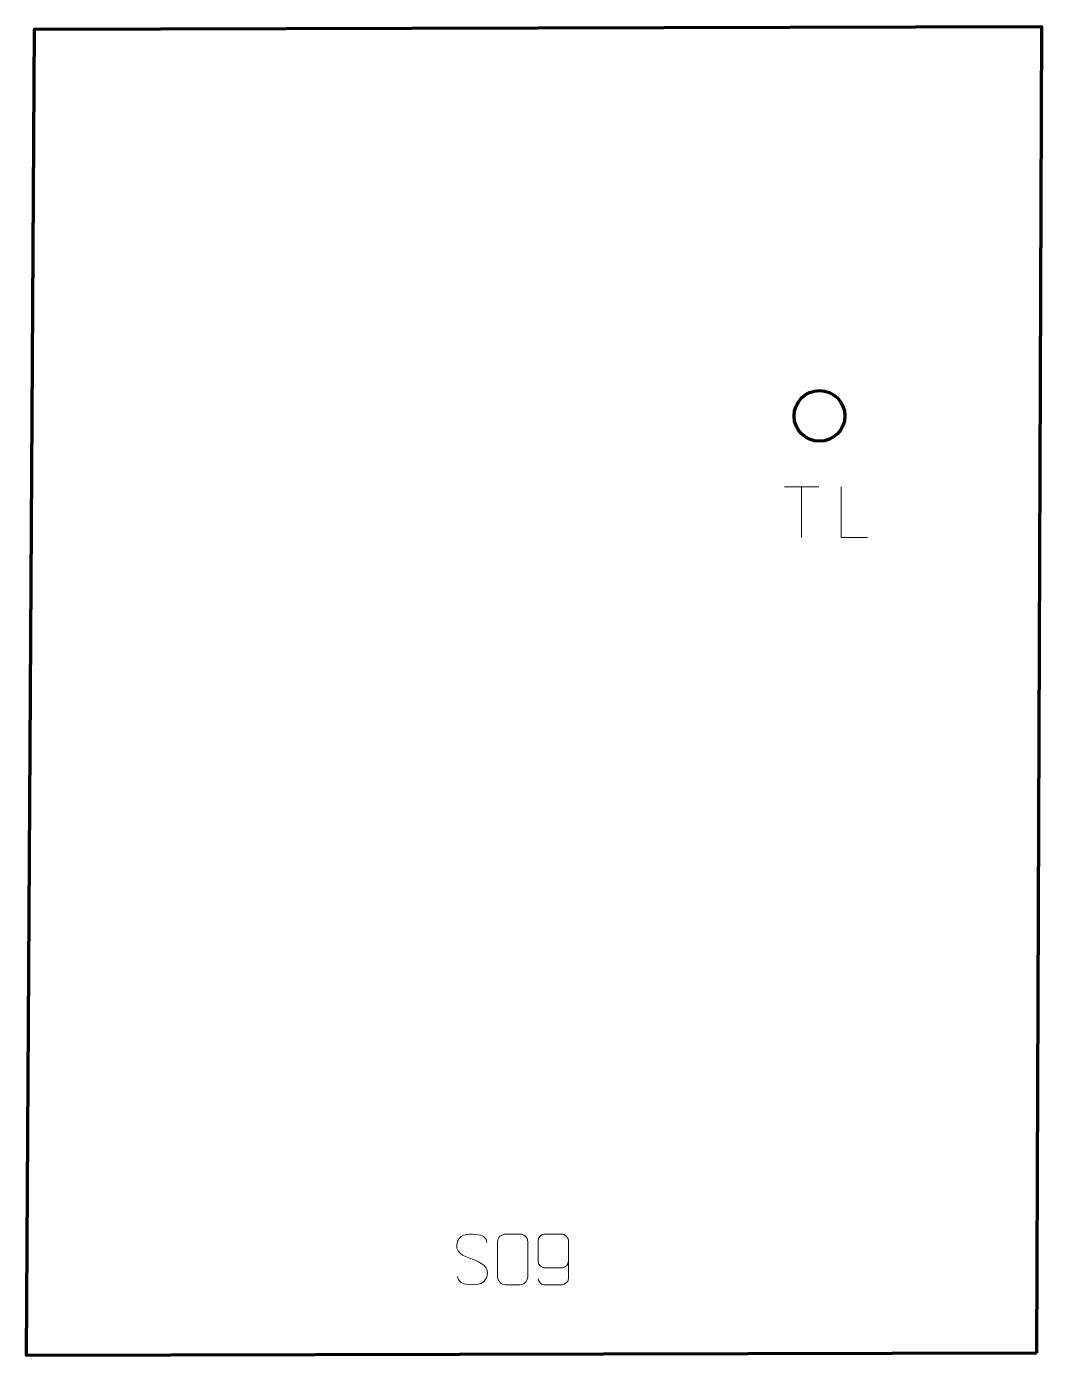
# Model space of a CAD drawing. Header units: millimetres. Extents: x 1669 to 2169, y 264 to 919.
import ezdxf

# ---------------------------------------------------------------- set-up
doc = ezdxf.new("R2010")
doc.units = ezdxf.units.MM
doc.header["$MEASUREMENT"] = 0
doc.layers.add('layer 1', color=7, linetype='Continuous')

msp = doc.modelspace()

# ---------------------------------------------------------------- linework, layer by layer
at = {"layer": 'layer 1', "color": 142, "lineweight": 200}
msp.add_ellipse((2059.7005, 726.7045), major_axis=(0, 12.5047), ratio=1, dxfattribs=at)
at = {"layer": 'layer 1', "color": 242, "lineweight": 158}
msp.add_open_spline([(2166.6933, 264.8543), (2166.6933, 264.8543), (2169.084, 918.5622), (2169.084, 918.5622), (2169.084, 918.5622), (2169.084, 918.5622), (1672.8597, 917.2462), (1672.8597, 917.2462), (1672.8597, 917.2462), (1672.8597, 917.2462), (1668.9291, 263.7752), (1668.9291, 263.7752), (1668.9291, 263.7752), (1668.9291, 263.7752), (2166.6933, 264.8543), (2166.6933, 264.8543)], degree=3, knots=[0, 0, 0, 0, 0.2, 0.2, 0.2, 0.2, 0.4, 0.4, 0.4, 0.4, 0.6, 0.6, 0.6, 0.6, 1, 1, 1, 1], dxfattribs=at)
at = {"layer": 'layer 1', "color": 250, "lineweight": 9}
for points in [[(2042.3997, 691.8111), (2042.3997, 691.8111), (2059.3869, 691.8111), (2059.3869, 691.8111)], [(2050.8935, 666.8811), (2050.8935, 666.8811), (2050.8935, 691.8346), (2050.8935, 691.8346)]]:
    msp.add_open_spline(points, degree=3, dxfattribs=at)
for points, knots in [([(2083.3893, 666.881), (2083.3893, 666.881), (2070.4402, 666.881), (2070.4402, 666.881), (2070.4402, 666.881), (2070.4402, 666.881), (2070.4402, 691.8346), (2070.4402, 691.8346)], [0, 0, 0, 0, 0.33333333, 0.33333333, 0.33333333, 0.33333333, 1, 1, 1, 1]), ([(1888.5064, 311.2693), (1884.2581, 312.7397), (1879.35, 314.5355), (1881.3551, 320.0558), (1881.3551, 320.0558), (1882.8586, 324.1957), (1888.0722, 323.8072), (1891.6758, 323.2061), (1891.6758, 323.2061), (1894.5364, 322.7289), (1895.4011, 321.5157), (1895.7117, 319.4316)], [0, 0, 0, 0, 0.25, 0.25, 0.25, 0.25, 0.5, 0.5, 0.5, 0.5, 1, 1, 1, 1]), ([(1904.9813, 323.5719), (1907.307, 323.5719), (1909.6331, 323.5719), (1911.9592, 323.5719), (1911.9592, 323.5719), (1913.9058, 323.6075), (1915.8972, 322.1159), (1915.9239, 319.6783), (1915.9239, 319.6783), (1915.9235, 313.9314), (1915.9235, 308.1841), (1915.9239, 302.4364), (1915.9239, 302.4364), (1915.7841, 300.113), (1914.1069, 298.6334), (1911.9592, 298.6226), (1911.9592, 298.6226), (1909.6273, 298.623), (1907.2954, 298.623), (1904.9639, 298.6226), (1904.9639, 298.6226), (1903.0389, 298.5172), (1901.0668, 300.4017), (1901.078, 302.419), (1901.078, 302.419), (1901.0783, 308.1891), (1901.0783, 313.9588), (1901.078, 319.7281), (1901.078, 319.7281), (1901.0822, 321.8662), (1902.8289, 323.5854), (1904.9813, 323.5719)], [0, 0, 0, 0, 0.11111111, 0.11111111, 0.11111111, 0.11111111, 0.22222222, 0.22222222, 0.22222222, 0.22222222, 0.33333333, 0.33333333, 0.33333333, 0.33333333, 0.44444444, 0.44444444, 0.44444444, 0.44444444, 0.55555556, 0.55555556, 0.55555556, 0.55555556, 0.66666667, 0.66666667, 0.66666667, 0.66666667, 0.77777778, 0.77777778, 0.77777778, 0.77777778, 1, 1, 1, 1]), ([(1921.071, 301.5547), (1921.0951, 300.2152), (1922.4513, 298.5619), (1924.0232, 298.5963), (1924.0232, 298.5963), (1927.008, 298.5966), (1929.9932, 298.5966), (1932.9786, 298.5963), (1932.9786, 298.5963), (1934.1977, 298.5813), (1935.9259, 300.0189), (1935.9309, 301.5547), (1935.9309, 301.5547), (1935.9306, 307.9151), (1935.9306, 314.2759), (1935.9309, 320.6367), (1935.9309, 320.6367), (1935.9262, 321.7996), (1934.1977, 323.5707), (1932.9786, 323.5951), (1932.9786, 323.5951), (1929.9932, 323.5948), (1927.008, 323.5948), (1924.0232, 323.5951), (1924.0232, 323.5951), (1922.7451, 323.5513), (1921.0754, 321.9368), (1921.071, 320.6367), (1921.071, 320.6367), (1921.071, 317.0533), (1921.071, 313.4703), (1921.071, 309.8875), (1921.071, 309.8875), (1921.1095, 308.4093), (1922.6922, 306.9764), (1924.0232, 306.9785), (1924.0232, 306.9785), (1927.008, 306.9782), (1929.9932, 306.9782), (1932.9786, 306.9785), (1932.9786, 306.9785), (1934.3081, 306.9735), (1935.9511, 308.4807), (1935.9094, 309.9093)], [0, 0, 0, 0, 0.08333333, 0.08333333, 0.08333333, 0.08333333, 0.16666667, 0.16666667, 0.16666667, 0.16666667, 0.25, 0.25, 0.25, 0.25, 0.33333333, 0.33333333, 0.33333333, 0.33333333, 0.41666667, 0.41666667, 0.41666667, 0.41666667, 0.5, 0.5, 0.5, 0.5, 0.58333333, 0.58333333, 0.58333333, 0.58333333, 0.66666667, 0.66666667, 0.66666667, 0.66666667, 0.75, 0.75, 0.75, 0.75, 0.83333333, 0.83333333, 0.83333333, 0.83333333, 1, 1, 1, 1]), ([(1888.5064, 311.2692), (1892.525, 309.6225), (1897.5545, 307.7342), (1895.7205, 302.3739), (1895.7205, 302.3739), (1894.2607, 298.1075), (1889.3499, 298.3642), (1885.6238, 298.9189), (1885.6238, 298.9189), (1882.8738, 299.3287), (1881.6529, 300.5422), (1881.2749, 302.6544)], [0, 0, 0, 0, 0.25, 0.25, 0.25, 0.25, 0.5, 0.5, 0.5, 0.5, 1, 1, 1, 1])]:
    msp.add_open_spline(points, degree=3, knots=knots, dxfattribs=at)

doc.saveas('drawing.dxf')
